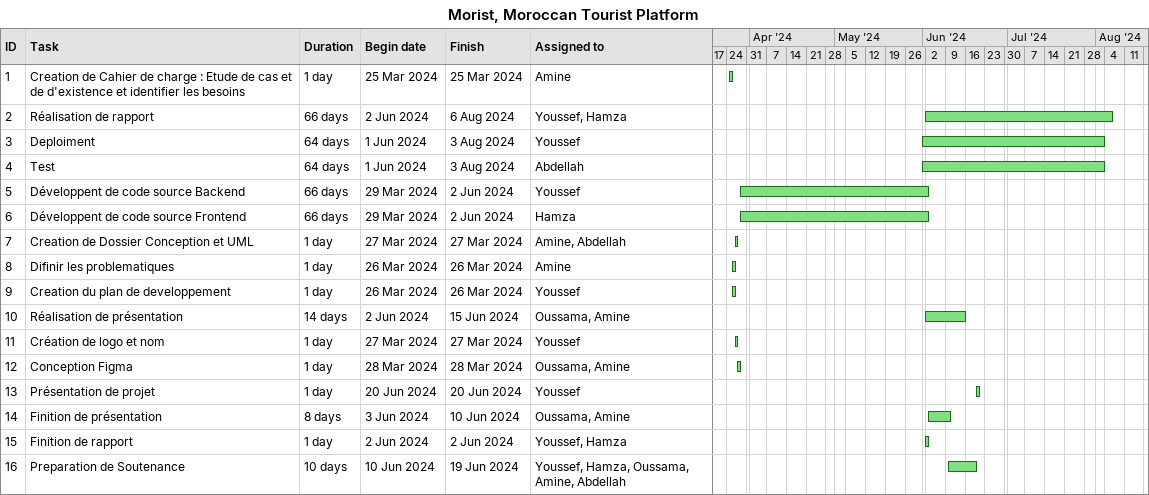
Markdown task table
Morist, Moroccan Tourist Platform

| ID | Task | Duration | Start | Finish | Resources |
|---|---|---|---|---|---|
| 1 | Creation de Cahier de charge : Etude de cas et de d'existence et identifier les besoins | 1d | 2024-03-25 | 2024-03-25 | Amine |
| 2 | Réalisation de rapport | 66d | 2024-06-02 | 2024-08-06 | Youssef, Hamza |
| 3 | Deploiment | 64d | 2024-06-01 | 2024-08-03 | Youssef |
| 4 | Test | 64d | 2024-06-01 | 2024-08-03 | Abdellah |
| 5 | Développent de code source Backend | 66d | 2024-03-29 | 2024-06-02 | Youssef |
| 6 | Développent de code source Frontend | 66d | 2024-03-29 | 2024-06-02 | Hamza |
| 7 | Creation de Dossier Conception et UML | 1d | 2024-03-27 | 2024-03-27 | Amine, Abdellah |
| 8 | Difinir les problematiques | 1d | 2024-03-26 | 2024-03-26 | Amine |
| 9 | Creation du plan de developpement | 1d | 2024-03-26 | 2024-03-26 | Youssef |
| 10 | Réalisation de présentation | 14d | 2024-06-02 | 2024-06-15 | Oussama, Amine |
| 11 | Création de logo et nom | 1d | 2024-03-27 | 2024-03-27 | Youssef |
| 12 | Conception Figma | 1d | 2024-03-28 | 2024-03-28 | Oussama, Amine |
| 13 | Présentation de projet | 1d | 2024-06-20 | 2024-06-20 | Youssef |
| 14 | Finition de présentation | 8d | 2024-06-03 | 2024-06-10 | Oussama, Amine |
| 15 | Finition de rapport | 1d | 2024-06-02 | 2024-06-02 | Youssef, Hamza |
| 16 | Preparation de Soutenance | 10d | 2024-06-10 | 2024-06-19 | Youssef, Hamza, Oussama, Amine, Abdellah |
